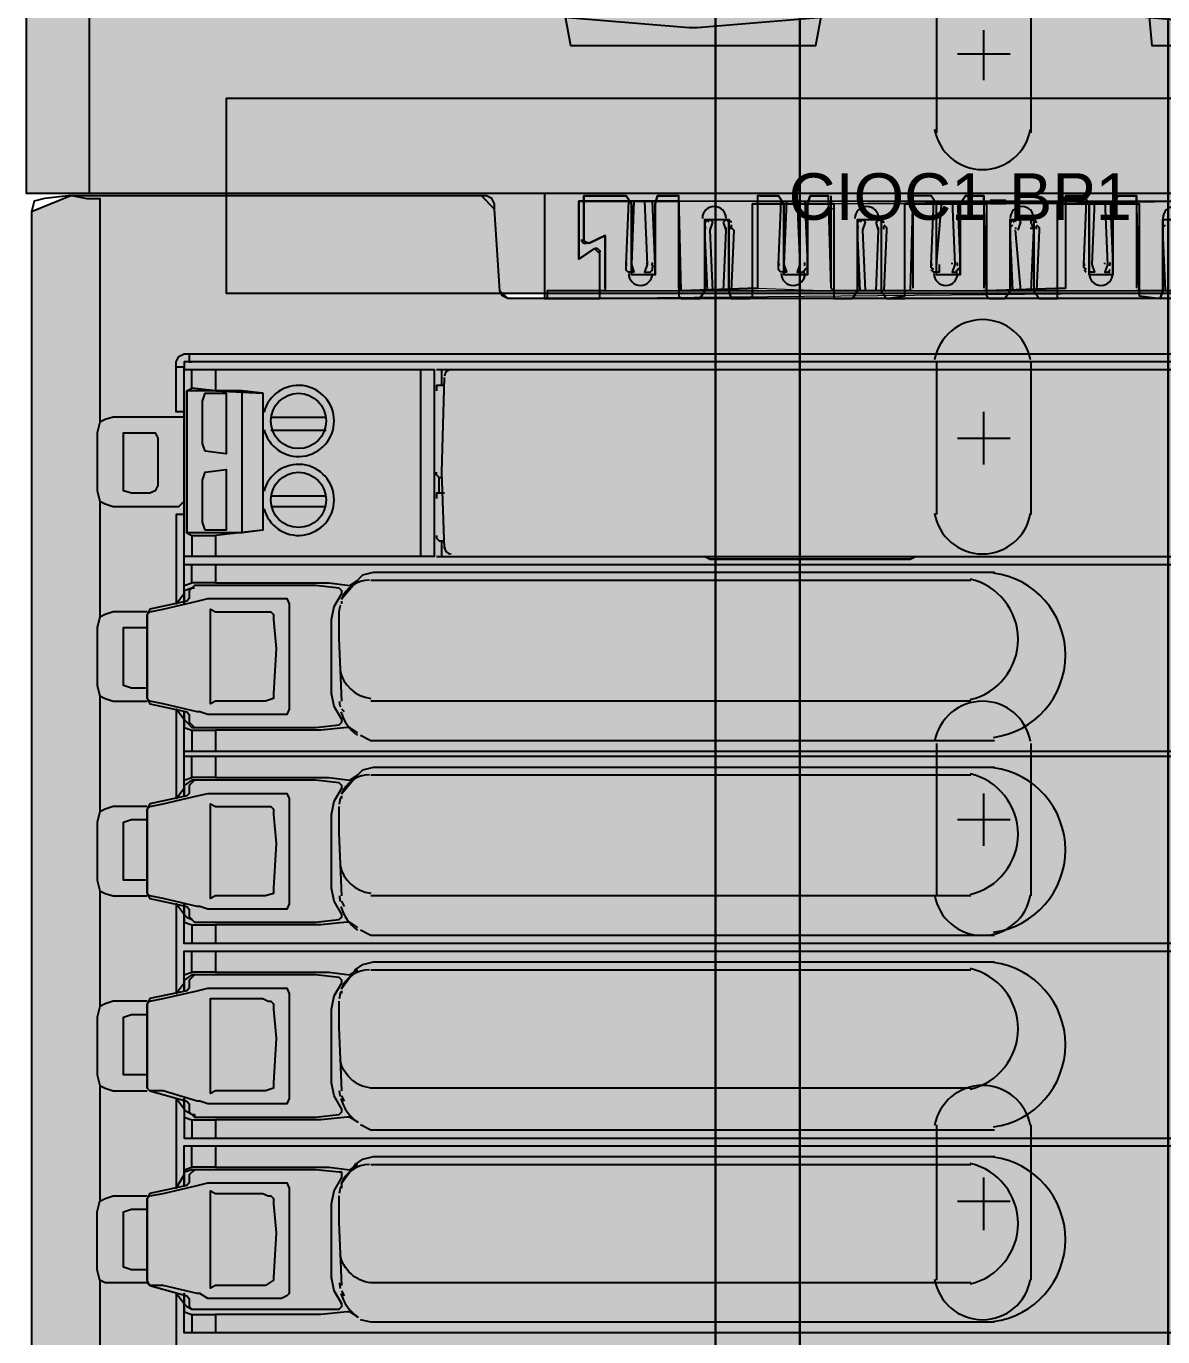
# Model space of a CAD drawing. Extents: x 9438 to 11125, y 1800 to 2873.
# Drawn here: x 10049 to 10122.2, y 2486.1 to 2570.4 of the extents above; entities that cross this region are included whole.
import ezdxf

# ---------------------------------------------------------------- set-up
doc = ezdxf.new("R2010")
doc.units = 0
doc.header["$LTSCALE"] = 10
doc.header["$MEASUREMENT"] = 0
doc.layers.add('G02-1-PRDXXXX-E-MRIO-01-P01-01$0$ANNOTATION', color=7, linetype='Continuous')
doc.styles.add('G02-1-PRDXXXX-E-MRIO-01-P01-01$0$PDF Swiss721BT-BoldCondensed', font='arial.ttf')

# ---------------------------------------------------------------- blocks, each defined once
blk = doc.blocks.new('G02-1-PRDXXXX-E-MRIO-01-P01-01$0$DV-54809-ZX-370-003')
at = {"layer": 'G02-1-PRDXXXX-E-MRIO-01-P01-01$0$ANNOTATION', "lineweight": 25}
for points in [[(655.699, 333.268), (655.699, 978.468), (661.118, 978.468), (661.118, 333.268), (661.118, 978.468), (684.826, 978.468), (684.826, 333.268), (684.826, 978.468), (690.245, 978.468), (690.245, 333.268), (690.245, 978.468), (684.826, 978.468), (684.826, 333.268), (684.826, 978.468), (672.972, 978.468), (661.118, 978.468), (661.118, 333.268), (661.118, 978.468), (655.699, 978.468)], [(654.005, 770.344), (654.513, 770.344), (666.706, 771.36), (662.472, 771.022), (662.134, 769.159), (646.385, 769.159), (646.046, 771.022), (641.813, 771.36)], [(691.43, 770.344), (691.938, 770.344), (704.131, 771.36), (699.897, 771.022), (699.559, 769.159), (683.81, 769.159), (683.64, 771.022), (679.237, 771.36)], [(624.201, 753.241), (714.969, 753.241), (714.969, 765.772), (624.201, 765.772), (624.201, 753.241), (714.969, 753.241), (714.969, 765.772), (624.201, 765.772)], [(622.846, 743.08), (622.677, 743.588), (622.677, 744.096), (622.677, 745.62), (622.677, 746.298), (622.846, 746.806), (624.201, 746.806), (624.201, 742.911)], [(618.104, 740.371), (617.596, 740.54), (617.596, 740.879), (617.596, 743.927), (617.596, 744.265), (618.104, 744.265), (619.29, 744.265), (619.628, 744.265), (619.798, 743.927), (619.798, 740.879), (619.628, 740.54), (619.29, 740.371)], [(622.846, 738), (622.677, 738.508), (622.677, 739.016), (622.677, 740.709), (622.677, 741.217), (622.846, 741.725), (624.201, 741.895), (624.201, 738)], [(655.021, 736.306), (655.36, 736.137)], [(668.23, 736.137), (668.569, 736.306)], [(623.185, 727.331), (623.185, 732.411), (623.185, 732.919), (623.523, 732.75), (626.572, 732.75), (626.91, 732.75), (627.08, 732.75), (627.249, 732.581), (627.249, 732.242), (627.418, 730.379), (627.249, 727.5), (627.249, 727.162), (626.741, 726.992), (626.572, 726.992), (623.523, 726.992), (623.185, 726.823)], [(619.12, 732.581), (619.12, 727.162), (619.12, 730.379)], [(623.185, 714.8), (623.185, 719.88), (623.185, 720.388), (623.523, 720.219), (626.572, 720.219), (626.91, 720.219), (627.08, 720.219), (627.249, 720.049), (627.249, 719.711), (627.418, 717.848), (627.249, 714.969), (627.249, 714.63), (626.741, 714.461), (626.572, 714.461), (623.523, 714.461), (623.185, 714.292)], [(623.185, 702.268), (623.185, 707.518), (623.185, 707.857), (623.523, 707.857), (626.572, 707.857), (626.91, 707.687), (627.08, 707.687), (627.249, 707.518), (627.249, 707.179), (627.418, 705.316), (627.249, 702.438), (627.249, 702.099), (626.741, 701.93), (626.572, 701.93), (623.523, 701.93), (623.185, 701.76)], [(619.12, 702.099), (619.12, 705.316), (619.12, 707.518)], [(623.185, 689.737), (623.185, 694.986), (623.185, 695.494), (623.523, 695.325), (626.572, 695.325), (626.91, 695.156), (627.08, 695.156), (627.249, 694.986), (627.249, 694.648), (627.418, 692.785), (627.249, 689.906), (627.249, 689.737), (626.741, 689.398), (626.572, 689.398), (623.523, 689.398), (623.185, 689.229)]]:
    blk.add_lwpolyline(points, close=True, dxfattribs=at)
for points in [[(611.331, 940.027), (611.331, 759.676), (644.691, 759.676), (644.691, 752.902), (648.248, 752.902), (648.248, 755.781), (647.909, 756.119), (646.893, 755.442), (646.893, 759.168), (653.328, 759.168), (653.328, 753.071), (653.497, 752.902), (654.683, 752.902), (655.021, 753.41), (655.021, 757.982), (656.545, 757.982), (656.545, 753.41), (656.715, 752.902), (657.9, 752.902), (658.07, 753.071), (658.07, 758.998), (663.319, 758.998), (663.319, 752.902), (664.505, 752.902), (664.843, 753.41), (664.843, 757.982), (666.367, 757.982), (666.367, 753.41), (666.706, 752.902), (667.891, 753.071), (667.891, 758.998), (673.141, 758.998), (673.141, 753.071), (673.31, 752.902), (674.326, 752.902), (674.665, 753.41), (674.665, 757.982), (676.189, 757.982), (676.189, 753.41), (676.528, 752.902), (677.713, 752.902), (677.713, 753.071), (677.713, 758.998), (682.963, 758.998), (682.963, 753.071), (684.318, 752.902), (684.487, 753.41), (684.487, 757.982), (686.011, 757.982)], [(611.331, 940.027), (611.331, 759.676), (734.613, 759.676), (734.613, 940.027)], [(615.395, 759.676), (615.395, 894.812), (617.258, 894.812)], [(669.924, 773.562), (669.924, 763.571)], [(676.02, 763.571), (676.02, 773.562)], [(672.972, 766.957), (672.972, 770.175)], [(671.278, 768.651), (674.665, 768.651)], [(688.043, 753.41), (682.963, 753.41), (682.794, 759.506), (681.608, 759.506), (681.27, 758.998), (681.27, 754.426), (679.745, 754.426), (679.745, 758.998), (679.407, 759.506), (678.391, 759.506), (678.221, 759.506), (678.221, 753.579), (673.141, 753.41), (672.972, 759.506), (671.786, 759.506), (671.448, 758.998), (671.448, 754.426), (669.924, 754.426), (669.924, 758.998), (669.585, 759.506), (668.399, 759.506), (668.23, 753.41), (663.319, 753.41), (663.15, 753.579), (662.98, 759.506), (661.795, 759.506), (661.626, 758.998), (661.626, 754.426), (660.102, 754.426), (660.102, 758.998), (659.763, 759.506), (658.577, 759.506), (658.408, 759.506), (658.408, 753.579), (653.497, 753.41), (653.328, 759.506), (653.159, 759.506), (651.973, 759.506), (651.804, 758.998), (651.804, 754.426), (650.28, 754.426), (650.28, 758.998), (649.941, 759.506), (647.231, 759.506), (647.231, 756.628), (647.57, 756.458), (648.586, 756.966), (648.586, 753.579), (648.586, 753.41), (644.861, 753.41), (644.861, 752.902), (642.321, 752.902), (641.813, 753.41), (641.474, 758.66), (640.627, 759.506), (614.209, 759.506), (611.669, 758.49), (611.669, 576.107)], [(614.209, 759.506), (614.04, 759.506), (612.516, 759.337), (611.839, 759.168), (611.669, 758.49), (611.669, 576.107)], [(703.962, 752.902), (642.321, 752.902), (641.982, 753.071), (641.813, 753.41), (641.474, 758.66), (641.474, 758.998), (641.304, 759.337), (640.966, 759.506), (640.627, 759.506), (614.379, 759.506), (615.226, 759.337), (616.072, 759.337), (616.072, 744.943)], [(644.691, 759.676), (644.691, 752.902), (648.248, 752.902), (648.248, 755.781)], [(647.231, 756.628), (647.231, 759.506), (649.941, 759.506), (650.28, 758.998), (650.28, 754.426)], [(651.804, 754.426), (651.804, 758.998), (651.973, 759.506), (653.159, 759.506)], [(653.159, 759.506), (653.159, 759.506)], [(653.328, 753.579), (653.328, 759.506)], [(658.07, 759.168), (663.319, 759.168)], [(658.408, 759.506), (658.408, 753.579)], [(658.577, 759.506), (659.763, 759.506), (660.102, 758.998), (660.102, 754.426)], [(658.577, 759.506), (658.577, 759.506)], [(660.948, 759.168), (661.118, 755.103), (660.948, 754.595), (661.118, 754.595), (661.456, 754.595)], [(661.626, 754.426), (661.626, 758.998), (661.795, 759.506), (662.98, 759.506)], [(662.98, 759.506), (662.98, 759.506)], [(663.15, 753.579), (663.15, 759.506)], [(667.891, 759.168), (673.141, 759.168)], [(669.924, 754.426), (669.924, 758.998), (669.585, 759.506), (668.399, 759.506), (668.399, 753.579)], [(668.399, 759.506), (668.399, 759.506)], [(669.754, 754.765), (669.585, 754.934), (669.585, 755.103), (669.754, 759.168)], [(670.94, 759.168), (671.109, 755.103), (670.94, 754.595), (671.278, 754.595)], [(671.448, 754.426), (671.448, 758.998), (671.786, 759.506), (672.972, 759.506), (672.972, 753.579)], [(672.972, 759.506), (672.972, 759.506)], [(677.713, 759.168), (682.963, 759.168)], [(678.221, 759.506), (678.221, 753.579)], [(678.391, 759.506), (679.407, 759.506), (679.745, 758.998), (679.745, 754.426)], [(678.391, 759.506), (678.391, 759.506)], [(679.576, 754.765), (679.407, 754.934), (679.407, 755.103), (679.576, 759.168)], [(680.084, 759.168), (679.915, 755.103), (680.084, 754.595), (679.915, 754.595), (679.745, 754.595)], [(680.762, 759.168), (680.931, 755.103), (680.762, 754.595), (680.931, 754.595), (681.1, 754.595)], [(681.1, 759.168), (681.27, 755.103), (681.27, 754.934), (681.27, 754.765)], [(681.27, 754.426), (681.27, 758.998), (681.608, 759.506), (682.794, 759.506), (682.794, 753.579)], [(682.794, 759.506), (682.794, 759.506)], [(653.328, 758.998), (653.328, 753.071)], [(653.328, 758.998), (653.328, 758.998)], [(658.07, 753.071), (658.07, 758.998)], [(658.239, 758.998), (658.239, 758.998)], [(663.15, 758.998), (663.15, 758.998)], [(663.319, 758.998), (663.319, 753.071)], [(667.891, 753.071), (667.891, 758.998)], [(668.061, 758.998), (668.061, 758.998)], [(672.972, 758.998), (672.972, 758.998)], [(673.141, 758.998), (673.141, 753.071)], [(677.713, 753.071), (677.713, 758.998)], [(677.883, 758.998), (677.883, 758.998)], [(682.794, 758.998), (682.794, 758.998)], [(682.963, 758.998), (682.963, 753.071)], [(655.021, 757.982), (655.021, 753.41), (654.683, 752.902), (653.497, 752.902)], [(655.191, 753.41), (655.021, 757.305), (655.021, 757.474), (655.021, 757.644)], [(655.529, 753.41), (655.36, 757.305), (655.529, 757.813), (655.36, 757.982), (655.191, 757.813)], [(656.207, 753.41), (656.376, 757.305), (656.207, 757.813), (656.376, 757.982), (656.545, 757.813)], [(656.715, 757.644), (656.715, 757.474), (656.884, 757.305), (656.715, 753.41)], [(664.843, 757.982), (664.843, 753.41), (664.505, 752.902), (663.319, 752.902)], [(665.013, 753.41), (664.843, 757.305), (664.843, 757.474), (664.843, 757.644)], [(665.351, 753.41), (665.182, 757.305), (665.351, 757.813), (665.182, 757.982), (665.013, 757.813)], [(666.537, 757.644), (666.706, 757.474), (666.706, 757.305), (666.537, 753.41)], [(674.665, 757.982), (674.665, 753.41), (674.326, 752.902), (673.31, 752.902)], [(674.835, 753.41), (674.665, 757.305), (674.665, 757.474), (674.835, 757.644)], [(675.173, 757.305), (675.343, 757.813), (675.173, 757.982), (674.835, 757.813)], [(676.359, 757.644), (676.528, 757.474), (676.528, 757.305), (676.359, 753.41)], [(684.487, 757.982), (684.487, 753.41), (684.318, 752.902), (683.132, 752.902)], [(684.656, 753.41), (684.487, 757.305), (684.487, 757.474), (684.656, 757.644)], [(648.586, 753.579), (648.586, 756.966), (647.57, 756.458)], [(655.021, 757.305), (655.021, 757.305)], [(656.884, 757.305), (656.884, 757.305)], [(664.843, 757.305), (664.843, 757.305)], [(666.706, 757.305), (666.706, 757.305)], [(674.665, 757.305), (674.665, 757.305)], [(675.343, 753.41), (675.004, 757.305)], [(676.528, 757.305), (676.528, 757.305)], [(684.487, 757.305), (684.487, 757.305)], [(661.626, 755.103), (661.626, 755.103)], [(669.585, 755.103), (669.585, 755.103)], [(671.448, 755.103), (671.448, 755.103)], [(679.407, 755.103), (679.407, 755.103)], [(670.093, 754.595), (670.093, 754.595)], [(670.94, 754.595), (670.94, 754.595)], [(648.586, 753.41), (644.861, 753.41), (644.861, 752.902)], [(648.586, 753.579), (648.586, 753.579)], [(658.408, 753.41), (653.328, 753.41)], [(653.497, 753.579), (653.497, 753.579)], [(658.408, 753.579), (658.408, 753.579)], [(668.399, 753.41), (663.15, 753.41)], [(663.319, 753.579), (663.319, 753.579)], [(668.23, 753.579), (668.23, 753.579)], [(678.221, 753.41), (672.972, 753.41)], [(673.141, 753.579), (673.141, 753.579)], [(678.052, 753.579), (678.052, 753.579)], [(688.043, 753.41), (682.794, 753.41)], [(682.963, 753.579), (682.963, 753.579)], [(653.497, 753.071), (653.497, 753.071)], [(657.9, 753.071), (657.9, 753.071)], [(663.319, 753.071), (663.319, 753.071)], [(667.891, 753.071), (667.891, 753.071)], [(673.31, 753.071), (673.31, 753.071)], [(677.713, 753.071), (677.713, 753.071)], [(683.132, 753.071), (683.132, 753.071)], [(621.491, 745.62), (620.983, 745.62), (620.983, 748.499), (620.983, 748.838), (621.153, 749.176), (621.491, 749.346), (621.83, 749.346), (718.187, 749.346), (718.187, 585.252), (621.83, 585.252), (621.83, 585.76), (717.678, 585.76), (717.678, 748.838), (621.83, 748.838), (621.491, 748.838), (621.491, 748.499), (620.983, 748.499)], [(621.83, 749.346), (621.83, 748.838), (621.999, 748.838)], [(621.491, 734.105), (621.491, 733.935), (621.491, 733.258), (621.491, 735.798), (621.491, 748.33), (621.491, 748.499), (621.491, 748.33), (637.579, 748.33), (637.579, 736.306), (621.491, 736.306)], [(626.572, 746.806), (625.217, 746.975), (621.661, 746.975), (621.999, 747.144), (621.999, 748.33)], [(623.523, 748.33), (623.523, 746.975), (626.572, 746.806), (626.572, 745.451), (626.572, 744.265), (626.572, 740.371), (626.572, 739.354), (626.572, 738), (623.523, 737.661), (623.523, 736.306)], [(636.732, 736.306), (636.732, 748.33)], [(637.748, 748.33), (717.509, 748.33)], [(638.256, 747.314), (638.087, 747.314), (638.087, 748.33)], [(669.924, 748.838), (669.924, 739.016)], [(676.02, 739.016), (676.02, 748.838)], [(638.087, 747.314), (637.748, 747.314), (637.748, 746.975)], [(638.256, 736.814), (638.087, 741.725), (638.256, 747.822)], [(621.661, 737.83), (621.661, 746.975), (621.661, 737.83)], [(625.217, 746.975), (625.217, 737.83), (621.661, 737.83), (621.999, 737.661), (621.999, 736.306)], [(621.661, 746.975), (621.661, 746.975)], [(623.523, 746.975), (621.999, 747.144)], [(672.972, 742.233), (672.972, 745.62)], [(621.491, 745.282), (616.919, 745.282), (616.411, 745.112), (616.072, 744.943), (615.903, 744.265), (615.903, 740.54), (616.072, 739.862), (616.411, 739.693), (616.919, 739.524), (621.153, 739.524), (621.322, 739.693), (621.491, 739.862)], [(627.08, 745.282), (630.636, 745.282)], [(627.08, 744.435), (630.636, 744.435)], [(671.278, 743.927), (674.665, 743.927)], [(637.918, 741.387), (637.748, 741.556), (637.748, 741.725)], [(638.256, 740.371), (637.918, 740.371), (637.918, 741.387), (638.087, 741.387)], [(616.072, 739.862), (616.072, 732.411)], [(627.08, 740.201), (630.636, 740.201)], [(637.918, 740.371), (637.748, 740.371), (637.748, 740.032)], [(621.491, 739.016), (620.983, 739.016), (620.983, 733.258), (621.491, 733.935)], [(627.08, 739.524), (630.636, 739.524)], [(626.572, 738), (625.217, 737.83)], [(621.661, 737.83), (621.661, 737.83)], [(621.999, 737.661), (623.523, 737.661)], [(637.748, 737.661), (637.748, 737.492), (637.918, 737.322), (638.087, 737.322)], [(638.087, 736.306), (638.087, 737.322), (638.256, 737.322)], [(637.748, 736.306), (717.509, 736.306)], [(717.509, 723.436), (621.491, 723.436), (621.491, 723.775), (621.491, 726.315), (621.491, 725.807), (621.661, 725.638), (621.999, 725.299), (622.169, 725.299), (629.958, 725.299), (631.483, 725.468), (631.652, 725.638), (631.652, 725.807), (631.144, 726.654), (630.975, 727.5), (630.975, 732.242), (631.144, 733.089), (631.652, 733.935), (631.652, 734.105), (631.483, 734.274), (629.958, 734.443), (622.169, 734.443), (621.999, 734.274), (621.491, 734.105), (621.491, 734.443), (621.999, 734.613), (621.999, 735.798)], [(621.491, 735.798), (717.509, 735.798)], [(623.523, 735.798), (623.523, 734.613), (630.297, 734.613), (630.636, 734.613), (630.805, 734.613), (632.16, 734.443), (632.668, 734.782)], [(655.36, 736.137), (655.36, 736.137)], [(668.23, 736.137), (655.36, 736.137), (668.23, 736.137)], [(668.23, 736.137), (668.23, 736.137)], [(623.523, 734.613), (621.999, 734.613)], [(631.652, 733.597), (632.499, 734.613), (633.007, 735.121), (633.684, 735.29), (673.649, 735.29)], [(633.515, 734.782), (672.125, 734.782)], [(622.169, 734.274), (621.999, 734.274), (621.83, 734.105), (621.83, 733.597), (621.661, 733.427), (619.29, 732.919), (619.12, 732.581), (619.29, 732.75), (620.137, 732.919), (622.338, 733.427), (623.015, 733.597), (623.354, 733.597), (627.757, 733.597), (628.096, 733.597), (628.265, 733.258), (628.265, 726.484), (628.096, 726.146), (627.757, 726.146), (623.354, 726.146), (623.015, 726.146), (622.507, 726.315), (622.338, 726.315), (620.137, 726.823), (619.29, 726.992), (619.12, 727.162), (619.29, 726.823), (621.661, 726.315), (621.83, 726.146), (621.83, 725.638), (621.999, 725.468), (622.169, 725.299)], [(623.015, 733.597), (623.015, 733.597)], [(631.652, 733.258), (631.652, 733.427)], [(619.12, 732.75), (616.919, 732.75), (616.411, 732.581), (616.072, 732.411), (615.903, 731.734), (615.903, 728.008), (616.072, 727.331), (616.411, 727.162), (616.919, 726.992), (619.12, 726.992)], [(619.12, 732.581), (619.12, 732.581)], [(619.12, 727.839), (618.104, 727.839), (617.596, 728.008), (617.596, 728.347), (617.596, 731.395), (617.596, 731.734), (618.104, 731.734), (619.12, 731.734)], [(616.072, 727.331), (616.072, 719.88)], [(672.125, 726.992), (633.515, 726.992)], [(621.491, 725.807), (620.983, 726.484), (620.983, 720.727), (621.491, 721.404)], [(631.821, 726.315), (631.652, 726.484)], [(621.491, 725.638), (621.491, 725.299), (621.999, 725.13), (621.999, 723.775)], [(622.169, 725.299), (622.169, 725.299)], [(632.668, 724.96), (632.16, 725.299), (631.991, 725.299), (630.297, 725.13), (623.523, 725.13), (623.523, 723.775)], [(621.999, 725.13), (623.523, 725.13)], [(673.649, 724.452), (633.684, 724.452), (633.515, 724.452), (632.837, 724.791)], [(633.684, 724.452), (633.684, 724.452)], [(621.491, 723.775), (717.509, 723.775)], [(669.924, 724.283), (669.924, 714.461)], [(676.02, 714.461), (676.02, 724.283)], [(621.491, 721.573), (621.491, 721.404), (621.491, 720.896), (621.491, 723.436)], [(717.509, 711.413), (621.491, 711.413), (621.491, 713.953), (621.491, 713.276), (621.661, 713.106), (621.999, 712.937), (622.169, 712.767), (629.958, 712.767), (631.483, 712.937), (631.652, 713.106), (631.652, 713.276), (631.144, 714.122), (630.975, 714.969), (630.975, 719.711), (631.144, 720.557), (631.652, 721.404), (631.652, 721.573), (631.483, 721.743), (629.958, 721.912), (622.169, 721.912), (621.999, 721.912), (621.491, 721.573), (621.491, 721.912), (621.999, 722.081), (621.999, 723.436)], [(623.523, 723.436), (623.523, 722.081), (630.297, 722.081), (630.636, 722.081), (630.805, 722.081), (632.16, 721.912), (632.668, 722.251)], [(631.652, 721.065), (632.499, 722.081), (633.007, 722.589), (633.684, 722.759), (673.649, 722.759)], [(622.169, 721.912), (621.999, 721.743), (621.83, 721.573), (621.83, 721.065), (621.661, 720.896), (619.29, 720.388), (619.12, 720.049), (619.29, 720.219), (620.137, 720.388), (622.338, 720.896), (623.015, 721.065), (623.354, 721.065), (627.757, 721.065), (628.096, 721.065), (628.265, 720.727), (628.265, 713.953), (628.096, 713.614), (627.757, 713.614), (623.354, 713.614), (623.015, 713.614), (622.507, 713.784), (622.338, 713.784), (620.137, 714.292), (619.29, 714.461), (619.12, 714.63), (619.12, 717.848), (619.12, 720.049), (619.12, 714.63), (619.29, 714.292), (621.661, 713.784), (621.83, 713.614), (621.83, 713.106), (621.999, 712.937), (622.169, 712.767)], [(623.523, 722.081), (621.999, 722.081)], [(633.515, 722.251), (672.125, 722.251)], [(623.015, 721.065), (623.015, 721.065)], [(672.972, 717.678), (672.972, 721.065)], [(619.12, 720.219), (616.919, 720.219), (616.411, 720.049), (616.072, 719.88), (615.903, 719.203), (615.903, 715.477), (616.072, 714.8), (616.411, 714.63), (616.919, 714.461), (619.12, 714.461)], [(631.652, 714.461), (631.483, 718.525), (631.483, 720.219)], [(631.652, 720.727), (631.652, 720.896)], [(619.12, 715.477), (618.104, 715.477), (617.596, 715.477), (617.596, 715.816), (617.596, 718.864), (617.596, 719.203), (618.104, 719.372), (619.12, 719.372)], [(619.12, 720.049), (619.12, 720.049)], [(671.278, 719.372), (674.665, 719.372)], [(616.072, 714.8), (616.072, 707.348)], [(672.125, 714.461), (633.515, 714.461)], [(621.491, 713.276), (620.983, 713.953), (620.983, 708.195), (621.491, 708.873)], [(631.821, 713.784), (631.652, 714.122)], [(621.491, 713.106), (621.491, 712.767), (621.999, 712.598), (621.999, 711.413)], [(622.169, 712.767), (622.169, 712.767)], [(632.668, 712.429), (632.16, 712.767), (631.991, 712.767), (630.297, 712.598), (623.523, 712.598), (623.523, 711.413)], [(621.999, 712.598), (623.523, 712.598)], [(673.649, 711.921), (633.684, 711.921), (633.515, 711.921), (632.837, 712.259)], [(633.684, 711.921), (633.684, 711.921)], [(622.169, 709.381), (621.999, 709.211), (621.83, 709.042), (621.83, 708.534), (621.661, 708.365), (619.29, 707.857), (619.12, 707.518), (619.29, 707.687), (620.137, 707.857), (622.338, 708.365), (623.015, 708.534), (623.354, 708.534), (627.757, 708.534), (628.096, 708.534), (628.265, 708.195), (628.265, 701.421), (628.096, 701.083), (627.757, 701.083), (623.354, 701.083), (623.015, 701.083), (622.507, 701.252), (622.338, 701.252), (620.137, 701.93), (619.29, 701.93), (619.12, 702.099), (619.29, 701.93), (621.661, 701.252), (621.83, 701.083), (621.83, 700.575), (621.999, 700.405), (622.169, 700.405), (622.169, 700.236), (629.958, 700.236), (631.483, 700.405), (631.652, 700.575), (631.652, 700.744), (631.144, 701.591), (630.975, 702.438), (630.975, 707.179), (631.144, 708.026), (631.652, 708.873), (631.652, 709.042), (631.483, 709.211), (629.958, 709.381), (622.169, 709.381), (621.999, 709.381), (621.491, 709.042), (621.491, 709.381), (621.999, 709.55), (621.999, 710.905)], [(621.491, 709.042), (621.491, 708.873), (621.491, 708.365), (621.491, 710.905), (717.509, 710.905)], [(623.523, 710.905), (623.523, 709.55), (630.297, 709.55), (630.636, 709.55), (630.805, 709.55), (632.16, 709.381), (632.668, 709.719)], [(631.652, 708.534), (632.499, 709.719), (633.007, 710.058), (633.684, 710.227), (673.649, 710.227)], [(623.523, 709.55), (621.999, 709.55)], [(633.515, 709.719), (672.125, 709.719)], [(623.015, 708.534), (623.015, 708.534)], [(619.12, 707.687), (616.919, 707.687), (616.411, 707.518), (616.072, 707.348), (615.903, 706.671), (615.903, 702.946), (616.072, 702.268), (616.411, 702.099), (616.919, 701.93), (619.12, 701.93)], [(631.652, 701.93), (631.483, 705.994), (631.483, 707.687)], [(631.652, 708.195), (631.652, 708.365)], [(619.12, 702.946), (618.104, 702.946), (617.596, 702.946), (617.596, 703.284), (617.596, 706.332), (617.596, 706.671), (618.104, 706.84), (619.12, 706.84)], [(619.12, 707.518), (619.12, 707.518)], [(616.072, 702.268), (616.072, 694.817)], [(621.491, 700.744), (620.983, 701.421), (620.983, 695.664), (621.491, 696.511), (621.491, 696.849), (621.999, 697.019), (621.999, 698.373)], [(622.169, 700.236), (621.999, 700.405), (621.661, 700.575), (621.491, 700.744), (621.491, 701.421), (621.491, 698.881), (717.509, 698.881)], [(631.821, 701.252), (631.652, 701.591)], [(621.491, 700.575), (621.491, 700.236), (621.999, 700.067), (621.999, 698.881)], [(621.999, 700.067), (623.523, 700.067)], [(673.649, 699.389), (633.684, 699.389), (633.515, 699.389), (632.837, 699.728)], [(633.684, 699.389), (633.684, 699.389)], [(669.924, 699.728), (669.924, 689.737)], [(676.02, 689.737), (676.02, 699.728)], [(717.509, 686.35), (621.491, 686.35), (621.491, 688.89), (621.491, 688.213), (621.661, 688.043), (621.999, 687.874), (622.169, 687.874), (629.958, 687.874), (631.483, 687.874), (631.652, 688.043), (631.652, 688.213), (631.144, 689.059), (630.975, 689.906), (630.975, 694.648), (631.144, 695.494), (631.652, 696.341), (631.652, 696.68), (631.483, 696.68), (629.958, 696.849), (622.169, 696.849), (621.999, 696.849), (621.491, 696.68), (621.491, 696.341), (621.491, 695.833), (621.491, 698.373), (717.509, 698.373)], [(623.523, 698.373), (623.523, 697.019), (630.297, 697.019), (630.636, 697.019), (630.805, 697.019), (632.16, 696.849), (632.668, 697.188)], [(631.652, 695.664), (631.652, 696.002), (632.499, 697.188), (633.007, 697.527), (633.684, 697.696), (673.649, 697.696)], [(622.169, 696.849), (621.999, 696.68), (621.83, 696.511), (621.83, 696.002), (621.661, 695.833), (619.29, 695.325), (619.12, 694.986), (619.29, 695.156), (620.137, 695.325), (622.338, 695.833), (623.015, 696.002), (623.354, 696.002), (627.757, 696.002), (628.096, 696.002), (628.265, 695.664), (628.265, 688.89), (628.096, 688.721), (627.757, 688.551), (623.354, 688.551), (623.015, 688.551), (622.507, 688.89), (622.338, 688.89), (620.137, 689.398), (619.29, 689.398), (619.12, 689.737), (619.12, 694.986), (619.12, 692.785), (619.12, 689.567), (616.919, 689.567), (616.411, 689.567), (616.072, 689.737), (615.903, 690.414), (615.903, 694.14), (616.072, 694.817), (616.411, 694.986), (616.919, 695.156), (619.12, 695.156)], [(623.523, 697.019), (621.999, 697.019)], [(633.515, 697.188), (672.125, 697.188)], [(623.015, 696.002), (623.015, 696.002)], [(672.972, 692.954), (672.972, 696.341)], [(619.12, 694.986), (619.12, 694.986)], [(631.652, 689.398), (631.483, 693.462), (631.483, 695.156)], [(619.12, 690.414), (618.104, 690.414), (617.596, 690.583), (617.596, 690.922), (617.596, 693.801), (617.596, 694.14), (618.104, 694.309), (619.12, 694.309)], [(671.278, 694.817), (674.665, 694.817)], [(616.072, 689.737), (616.072, 682.286)], [(619.12, 689.567), (619.29, 689.398), (621.661, 688.721), (621.83, 688.551), (621.83, 688.043), (621.999, 687.874), (622.169, 687.874)], [(631.821, 688.721), (631.652, 689.059)], [(621.491, 688.213), (620.983, 688.89), (620.983, 683.132), (621.491, 683.979)], [(621.491, 688.043), (621.491, 687.705), (621.999, 687.535), (621.999, 686.35)], [(621.999, 687.535), (623.523, 687.535)], [(622.169, 687.874), (622.169, 687.874)], [(673.649, 687.027), (633.684, 687.027), (633.515, 687.027), (632.837, 687.197)], [(633.684, 687.027), (633.684, 687.027)]]:
    blk.add_lwpolyline(points, dxfattribs=at)
at = {"layer": 'G02-1-PRDXXXX-E-MRIO-01-P01-01$0$ANNOTATION', "color": 7, "lineweight": 0, "true_color": 0xffffff}
for points in [[(644.691, 759.676), (734.613, 759.676)], [(646.893, 759.168), (701.252, 759.168), (653.328, 759.168), (687.705, 759.168), (677.713, 758.998), (667.891, 758.998), (658.07, 758.998), (687.705, 759.168), (667.891, 758.998)], [(651.973, 759.506), (653.328, 759.506)], [(658.577, 759.506), (659.763, 759.506)], [(668.399, 759.506), (669.585, 759.506)], [(678.221, 759.506), (679.407, 759.506)], [(681.608, 759.506), (682.794, 759.506)], [(624.201, 753.241), (714.969, 753.241)], [(644.861, 752.902), (699.22, 753.41)], [(644.861, 753.41), (692.785, 753.41), (648.586, 753.41), (653.497, 753.41), (673.141, 753.41), (648.586, 753.41), (692.785, 753.41), (688.043, 753.41)], [(682.963, 753.41), (673.141, 753.41), (663.319, 753.41), (653.497, 753.41)], [(658.408, 753.579), (663.15, 753.41)], [(654.683, 752.902), (653.497, 752.902)], [(658.07, 752.902), (656.715, 752.902)], [(674.326, 752.902), (673.141, 752.902)], [(677.713, 752.902), (676.528, 752.902)]]:
    blk.add_lwpolyline(points, dxfattribs=at)
at = {"layer": 'G02-1-PRDXXXX-E-MRIO-01-P01-01$0$ANNOTATION', "lineweight": 25}
for points in [[(653.328, 759.168), (646.893, 759.168), (646.893, 755.442), (647.909, 756.119, -0.577089), (648.248, 755.865)], [(650.449, 759.168), (650.28, 755.103), (650.449, 754.595), (650.28, 754.595), (650.11, 754.595, -0.201545), (649.941, 754.765), (649.941, 754.934), (649.941, 755.103), (650.11, 759.168)], [(651.126, 759.168), (651.296, 755.103), (651.126, 754.595), (651.296, 754.595), (651.465, 754.595, 0.193217), (651.634, 754.765), (651.634, 754.934), (651.804, 755.103), (651.634, 759.168)], [(660.271, 759.168), (660.102, 755.103), (660.271, 754.595), (660.102, 754.595), (659.901, 754.624, -0.201545), (659.763, 754.765), (659.763, 754.934), (659.763, 755.103), (659.932, 759.168)], [(661.456, 759.168), (661.626, 755.103), (661.626, 754.934), (661.456, 754.765, -0.198446), (661.319, 754.624)], [(669.924, 755.199, 0.095154), (669.924, 755.103), (670.262, 759.168)], [(671.278, 759.168), (671.448, 755.103), (671.448, 754.934), (671.278, 754.765, -0.201545), (671.14, 754.624)], [(657.9, 752.902), (656.715, 752.902), (656.545, 753.41), (656.545, 757.982, -0.193097), (656.703, 757.806)], [(666.029, 753.41), (666.198, 757.305), (666.029, 757.813), (666.198, 757.982), (666.537, 757.813, 0.198329), (666.367, 757.982), (666.367, 753.41), (666.706, 752.902), (667.891, 752.902)], [(676.02, 753.41), (676.189, 757.305), (676.02, 757.813), (676.02, 757.982), (676.359, 757.813, 0.201427), (676.189, 757.982), (676.189, 753.41), (676.528, 752.902), (677.713, 752.902)], [(670.093, 755.103), (670.093, 754.595), (669.754, 754.595, -0.201593), (669.598, 754.772)], [(631.652, 726.992), (631.483, 731.057), (631.483, 732.75, -0.078535), (631.578, 733.185)], [(672.125, 702.099), (633.515, 702.099, -0.326186), (631.529, 703.929)], [(631.588, 701.42, 0.170292), (632.668, 699.897), (632.16, 700.236), (631.991, 700.236), (630.297, 700.067), (623.523, 700.067), (623.523, 698.881)], [(672.125, 689.567), (633.515, 689.567, -0.326186), (631.529, 691.398)], [(631.588, 688.889, 0.17026), (632.668, 687.366), (632.16, 687.705), (631.991, 687.705), (630.297, 687.535), (623.523, 687.535), (623.523, 686.35)]]:
    blk.add_lwpolyline(points, format="xyb", dxfattribs=at)
at = {"layer": 'G02-1-PRDXXXX-E-MRIO-01-P01-01$0$ANNOTATION', "lineweight": 0}
for points in [[(672.972, 759.676), (672.972, 759.676)], [(672.972, 759.506), (672.972, 759.506)]]:
    blk.add_lwpolyline(points, dxfattribs=at)
at = {"layer": 'G02-1-PRDXXXX-E-MRIO-01-P01-01$0$ANNOTATION', "lineweight": 25}
for centre in [(628.858, 745.028), (628.858, 739.947)]:
    blk.add_circle(centre, 1.778, dxfattribs=at)
for centre, radius, start, end in [((672.886, 764.331), 3.132, 189.5492, 350.45107), ((655.614, 758.066), 0.763, 0.03496, 179.96946), ((665.435, 758.066), 0.763, 0.03054, 179.96946), ((675.427, 758.066), 0.763, 0.03054, 179.96504), ((685.249, 758.066), 0.763, 0.03496, 179.96946), ((655.598, 757.394), 0.576, 162.18157, 183.09067), ((655.273, 757.73), 0.251, 116.92812, 162.48219), ((655.603, 757.389), 0.244, 161.26789, 182.49674), ((656.134, 757.389), 0.242, 357.48419, 18.83819), ((656.106, 757.385), 0.61, 357.86937, 17.64403), ((665.452, 757.386), 0.609, 162.37425, 182.14978), ((665.095, 757.73), 0.251, 116.92812, 162.48219), ((665.424, 757.389), 0.242, 161.20325, 182.56156), ((665.956, 757.389), 0.242, 357.43853, 18.79684), ((665.928, 757.385), 0.61, 357.86933, 17.64399), ((675.274, 757.385), 0.61, 162.35601, 182.13067), ((674.917, 757.731), 0.251, 116.93837, 162.503), ((675.246, 757.389), 0.242, 161.20316, 182.56147), ((675.75, 757.386), 0.609, 357.85022, 17.62575), ((647.316, 756.712), 0.254, 179.90028, 299.89385), ((650.514, 755.183), 0.572, 176.83365, 197.8941), ((650.519, 755.188), 0.239, 177.31122, 198.92418), ((651.058, 755.188), 0.238, 340.9688, 2.7088), ((651.03, 755.192), 0.605, 342.2763, 2.21031), ((660.367, 755.191), 0.605, 177.77072, 197.70523), ((660.339, 755.188), 0.238, 177.24645, 198.98877), ((660.88, 755.188), 0.238, 341.01114, 2.75346), ((660.852, 755.192), 0.605, 342.27634, 2.21035), ((670.189, 755.192), 0.605, 177.78965, 197.72366), ((670.671, 755.188), 0.269, 343.16099, 2.34852), ((670.674, 755.191), 0.605, 342.29477, 2.22928), ((679.978, 755.183), 0.571, 176.80582, 197.92193), ((679.983, 755.188), 0.238, 177.2912, 199.0312), ((680.522, 755.188), 0.239, 341.07582, 2.68878), ((680.496, 755.191), 0.605, 342.29465, 2.22939), ((650.873, 754.511), 0.763, 180.03571, 359.96871), ((660.695, 754.511), 0.762, 180.03129, 359.96429), ((670.517, 754.511), 0.762, 180.03129, 359.96871), ((679.659, 754.847), 0.251, 197.47088, 243.06155), ((680.508, 754.511), 0.763, 180.03571, 359.96871), ((680.842, 754.854), 0.261, 297.85738, 341.61025), ((672.888, 748.415), 3.132, 10.02873, 169.97016), ((638.679, 747.906), 0.423, 89.96512, 179.06626), ((628.858, 745.029), 2.287, 193.77833, 166.22167), ((628.858, 739.949), 2.287, 193.77833, 166.22167), ((672.886, 739.607), 3.132, 189.54886, 350.45141), ((638.679, 736.899), 0.423, 180.93226, 270.02689), ((633.43, 732.835), 1.947, 90.00226, 158.90216), ((671.19, 730.974), 3.983, 283.05292, 77.00655), ((672.887, 729.956), 5.334, 277.57046, 82.4297), ((633.767, 729.445), 2.283, 191.45061, 263.77173), ((632.919, 727.072), 1.436, 182.79325, 197.89322), ((672.888, 723.86), 3.132, 10.02873, 169.97016), ((634.282, 727.081), 2.801, 195.91206, 234.5657), ((633.43, 720.304), 1.947, 90.00229, 158.90508), ((671.191, 718.442), 3.982, 283.03833, 77.00589), ((672.888, 717.424), 5.333, 277.56009, 82.42954), ((632.938, 720.306), 1.455, 159.18225, 177.14432), ((633.768, 716.915), 2.284, 191.47849, 263.74386), ((632.941, 714.543), 1.457, 182.83815, 197.7697), ((672.886, 715.052), 3.132, 189.54886, 350.45141), ((634.287, 714.553), 2.806, 195.94903, 234.52628), ((672.887, 704.893), 5.334, 277.57046, 82.42954), ((633.43, 707.772), 1.947, 90.00431, 158.90306), ((671.195, 705.909), 3.978, 282.99345, 76.94708), ((632.921, 707.776), 1.438, 159.06582, 177.18561), ((632.94, 702.012), 1.457, 182.83868, 197.7729), ((672.888, 699.136), 3.132, 10.02873, 169.97016), ((672.887, 692.362), 5.334, 277.57046, 82.43991), ((633.43, 695.241), 1.947, 90.00228, 158.90509), ((671.195, 693.377), 3.978, 282.99257, 76.97493), ((632.921, 695.245), 1.438, 159.06629, 177.18873), ((632.941, 689.65), 1.457, 182.90545, 197.78102), ((672.886, 690.328), 3.132, 189.5492, 350.45107)]:
    blk.add_arc(centre, radius, start, end, dxfattribs=at)
blk.add_open_spline([(676.02, 757.378), (676.021, 757.408), (676.017, 757.438), (676.009, 757.467)], degree=3, dxfattribs=at)
at = {"layer": 'G02-1-PRDXXXX-E-MRIO-01-P01-01$0$ANNOTATION', "color": 7, "true_color": 0xffffff, "transparency": 33554559}
for points in [[(661.118, 978.468), (655.699, 978.468), (684.826, 333.268)], [(655.699, 978.468), (684.826, 333.268), (655.699, 333.268)], [(611.331, 759.676), (644.691, 759.676), (734.613, 940.027)], [(611.331, 940.027), (611.331, 759.676), (734.613, 940.027)], [(644.691, 759.676), (734.613, 940.027), (734.613, 759.676)], [(624.201, 765.772), (714.969, 765.772), (624.201, 753.241)], [(714.969, 765.772), (624.201, 753.241), (714.969, 753.241)], [(614.209, 759.506), (611.669, 758.49), (641.474, 758.66)], [(640.627, 759.506), (614.209, 759.506), (641.474, 758.66)], [(644.691, 752.902), (644.691, 759.676), (646.893, 759.168)], [(644.691, 759.676), (646.893, 759.168), (701.252, 759.676)], [(646.893, 759.168), (644.691, 752.902), (646.893, 755.442)], [(701.252, 759.676), (646.893, 759.168), (701.252, 759.168)], [(649.941, 759.506), (647.231, 759.506), (650.28, 758.998)], [(647.231, 759.506), (650.28, 758.998), (648.586, 756.966)], [(647.231, 759.506), (647.231, 756.628), (648.586, 756.966)], [(653.328, 759.506), (651.804, 758.998), (653.497, 753.41)], [(651.973, 759.506), (651.804, 758.998), (653.328, 759.506)], [(653.328, 753.071), (653.328, 759.168), (655.021, 757.982)], [(653.328, 759.168), (655.021, 757.982), (658.07, 758.998)], [(658.408, 759.506), (658.408, 753.579), (660.102, 758.998)], [(659.763, 759.506), (658.408, 759.506), (660.102, 758.998)], [(661.795, 759.506), (661.626, 758.998), (663.15, 753.579)], [(662.98, 759.506), (661.795, 759.506), (663.15, 753.579)], [(668.399, 759.506), (668.23, 753.41), (669.924, 758.998)], [(669.585, 759.506), (668.399, 759.506), (669.924, 758.998)], [(671.786, 759.506), (671.448, 758.998), (673.141, 753.41)], [(672.972, 759.506), (671.786, 759.506), (673.141, 753.41)], [(678.221, 759.506), (678.221, 753.579), (679.745, 758.998)], [(679.407, 759.506), (678.221, 759.506), (679.745, 758.998)], [(682.794, 759.506), (681.27, 758.998), (682.963, 753.41)], [(681.608, 759.506), (681.27, 758.998), (682.794, 759.506)], [(682.963, 758.998), (686.011, 757.982), (687.705, 759.168)], [(641.813, 753.41), (611.669, 758.49), (641.474, 758.66)], [(611.669, 576.107), (641.813, 753.41), (611.669, 758.49)], [(650.28, 758.998), (648.586, 756.966), (650.28, 754.426)], [(651.804, 758.998), (651.804, 754.426), (653.497, 753.41)], [(655.021, 757.982), (656.545, 757.982), (658.07, 758.998)], [(656.545, 757.982), (658.07, 758.998), (658.07, 753.071)], [(660.102, 758.998), (658.408, 753.579), (660.102, 754.426)], [(661.626, 758.998), (661.626, 754.426), (663.15, 753.579)], [(663.319, 758.998), (663.319, 752.902), (664.843, 757.982)], [(663.319, 758.998), (664.843, 757.982), (667.891, 758.998)], [(664.843, 757.982), (667.891, 758.998), (666.367, 757.982)], [(667.891, 758.998), (666.367, 757.982), (667.891, 753.071)], [(669.924, 758.998), (668.23, 753.41), (669.924, 754.426)], [(671.448, 758.998), (671.448, 754.426), (673.141, 753.41)], [(673.141, 758.998), (673.141, 753.071), (674.665, 757.982)], [(673.141, 758.998), (674.665, 757.982), (677.713, 758.998)], [(674.665, 757.982), (677.713, 758.998), (676.189, 757.982)], [(677.713, 758.998), (676.189, 757.982), (677.713, 753.071)], [(679.745, 758.998), (678.221, 753.579), (679.745, 754.426)], [(681.27, 758.998), (681.27, 754.426), (682.963, 753.41)], [(682.963, 753.071), (682.963, 758.998), (684.487, 757.982)], [(682.963, 758.998), (684.487, 757.982), (686.011, 757.982)], [(655.021, 757.982), (653.328, 753.071), (655.021, 753.41)], [(656.545, 757.982), (656.545, 753.41), (658.07, 753.071)], [(664.843, 757.982), (663.319, 752.902), (664.843, 753.41)], [(666.367, 757.982), (666.367, 753.41), (667.891, 753.071)], [(674.665, 757.982), (673.141, 753.071), (674.665, 753.41)], [(676.189, 757.982), (676.189, 753.41), (677.713, 753.071)], [(684.487, 757.982), (682.963, 753.071), (684.487, 753.41)], [(648.586, 756.966), (647.231, 756.628), (647.57, 756.458)], [(648.586, 756.966), (648.586, 753.579), (650.28, 754.426)], [(647.909, 756.119), (646.893, 755.442), (648.248, 755.781)], [(648.248, 755.781), (646.893, 755.442), (648.248, 752.902)], [(646.893, 755.442), (644.691, 752.902), (648.248, 752.902)], [(651.804, 754.426), (648.586, 753.579), (653.497, 753.41)], [(650.28, 754.426), (648.586, 753.579), (651.804, 754.426)], [(661.626, 754.426), (658.408, 753.579), (663.15, 753.579)], [(660.102, 754.426), (658.408, 753.579), (661.626, 754.426)], [(671.448, 754.426), (668.23, 753.41), (673.141, 753.41)], [(669.924, 754.426), (668.23, 753.41), (671.448, 754.426)], [(681.27, 754.426), (678.221, 753.579), (682.963, 753.41)], [(679.745, 754.426), (678.221, 753.579), (681.27, 754.426)], [(641.813, 753.41), (611.669, 576.107), (642.321, 752.902)], [(699.22, 753.41), (644.861, 752.902), (701.421, 752.902)], [(644.861, 753.41), (644.861, 752.902), (692.785, 753.41)], [(655.021, 753.41), (653.328, 753.071), (654.683, 752.902)], [(656.545, 753.41), (656.715, 752.902), (658.07, 753.071)], [(664.843, 753.41), (663.319, 752.902), (664.505, 752.902)], [(666.367, 753.41), (666.706, 752.902), (667.891, 753.071)], [(674.665, 753.41), (673.141, 753.071), (674.326, 752.902)], [(676.189, 753.41), (676.528, 752.902), (677.713, 753.071)], [(684.487, 753.41), (682.963, 753.071), (684.318, 752.902)], [(734.613, 576.107), (611.669, 576.107), (701.421, 752.902)], [(642.321, 752.902), (644.861, 752.902), (611.669, 576.107)], [(644.861, 752.902), (611.669, 576.107), (701.421, 752.902)]]:
    blk.add_solid(points, dxfattribs=at)
at = {"layer": 'G02-1-PRDXXXX-E-MRIO-01-P01-01$0$ANNOTATION', "insert": (660.4, 759.446), "char_height": 2.9952, "attachment_point": 4, "style": 'G02-1-PRDXXXX-E-MRIO-01-P01-01$0$PDF Swiss721BT-BoldCondensed'}
blk.add_mtext('CIOC1-BP1', dxfattribs=at)

msp = doc.modelspace()

# ---------------------------------------------------------------- block references
msp.add_blockref('G02-1-PRDXXXX-E-MRIO-01-P01-01$0$DV-54809-ZX-370-003', (9437.718, 1799.996))

doc.saveas('drawing.dxf')
